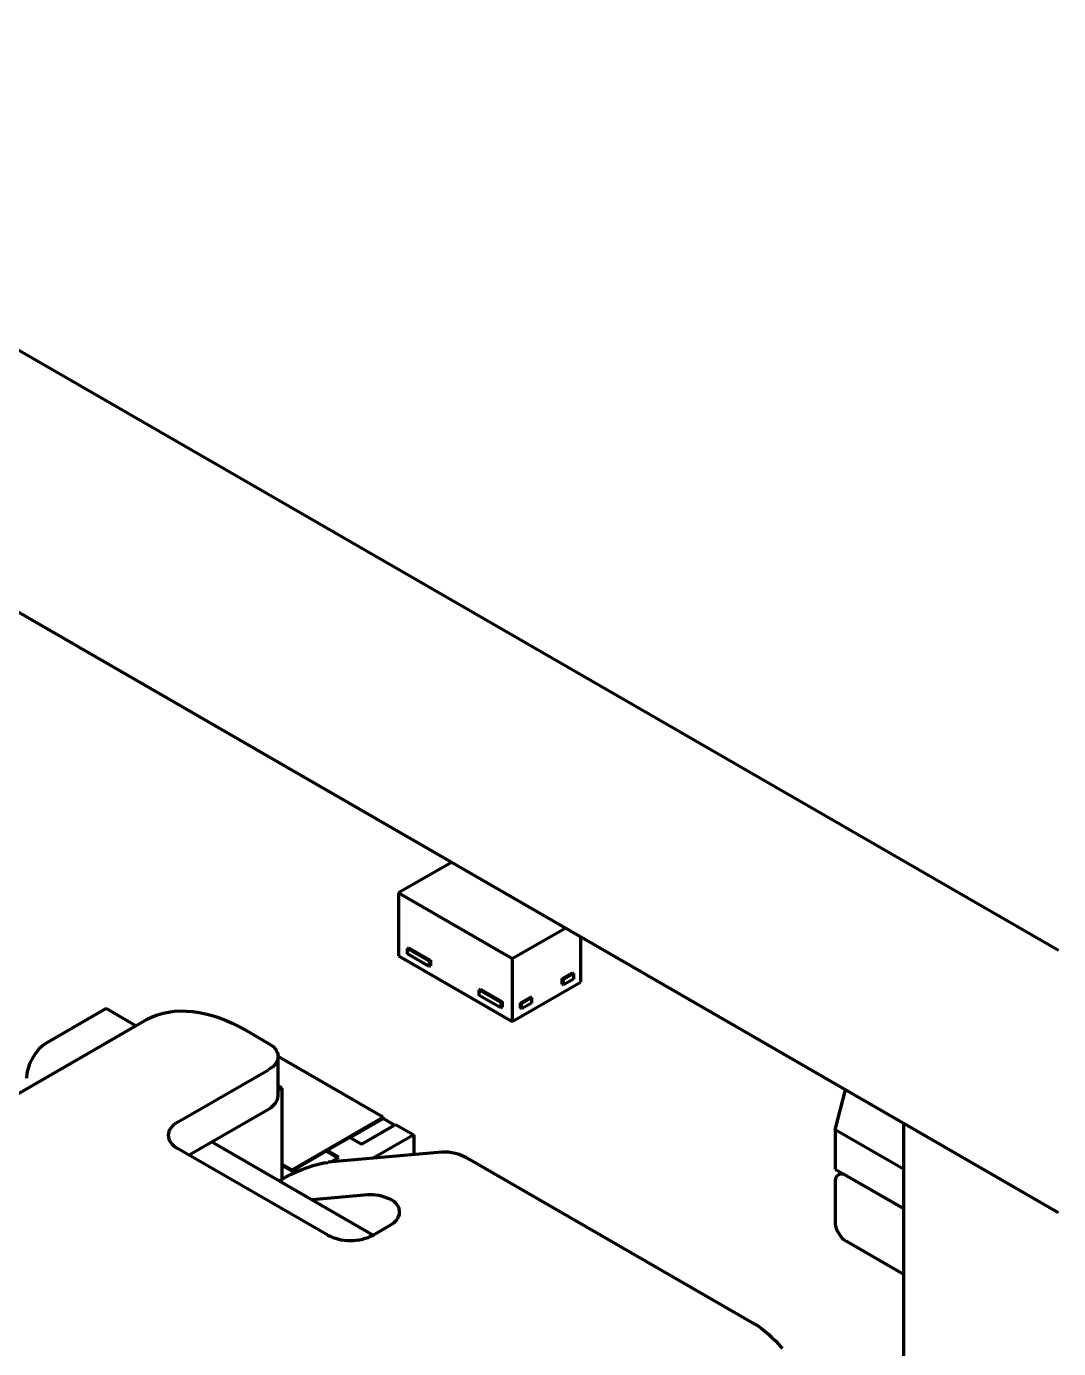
# Model space of a CAD drawing. Header units: millimetres. Extents: x 0 to 1189, y 0 to 841.
# Drawn here: x 638.93 to 645.35, y 229.57 to 237.8 of the extents above; entities that cross this region are included whole.
import ezdxf

# ---------------------------------------------------------------- set-up
doc = ezdxf.new("R2010")
doc.units = ezdxf.units.MM
doc.header["$LTSCALE"] = 0.75
doc.layers.add('Visible', color=7, linetype='Continuous', lineweight=70)

msp = doc.modelspace()

# ---------------------------------------------------------------- linework, layer by layer
at = {"layer": 'Visible', "extrusion": (0, 0.816497, 0.57735)}
for p, q in [((595.8551, 260.6299), (645.3526, 232.0525)), ((645.3526, 230.4195), (595.8551, 258.9969)), ((641.5769, 232.5994), (641.2477, 232.4093)), ((641.2477, 232.4093), (641.2477, 232.0174)), ((641.2477, 232.4093), (641.9548, 232.0011)), ((641.9548, 232.0011), (642.284, 232.1911)), ((642.3791, 232.1362), (642.3791, 231.8541)), ((641.3039, 232.0645), (641.311, 232.0686)), ((641.3039, 232.0296), (641.3039, 232.0645)), ((641.3039, 232.0645), (641.4385, 231.9868)), ((641.311, 232.0686), (641.4456, 231.9909)), ((641.2477, 232.0174), (641.9548, 231.6092)), ((641.4385, 231.9519), (641.3039, 232.0296)), ((641.4385, 231.9868), (641.4456, 231.9909)), ((641.4385, 231.9868), (641.4385, 231.9519)), ((641.4456, 231.9909), (641.4456, 231.956)), ((641.9548, 232.0011), (641.9548, 231.6092)), ((641.4385, 231.9519), (641.4456, 231.956)), ((642.2662, 231.8767), (642.3279, 231.9123)), ((642.2733, 231.8726), (642.335, 231.9082)), ((642.335, 231.9082), (642.3279, 231.9123)), ((642.335, 231.9082), (642.335, 231.8733)), ((641.7497, 231.8071), (641.7568, 231.8112)), ((641.7497, 231.7723), (641.7497, 231.8071)), ((641.7497, 231.8071), (641.8843, 231.7294)), ((641.7568, 231.8112), (641.8914, 231.7335)), ((641.9548, 231.6092), (642.3791, 231.8541)), ((642.2662, 231.8418), (642.2662, 231.8767)), ((642.2733, 231.8726), (642.2662, 231.8767)), ((642.2733, 231.8377), (642.2662, 231.8418)), ((642.335, 231.8733), (642.2733, 231.8377)), ((642.2733, 231.8377), (642.2733, 231.8726)), ((641.8843, 231.6946), (641.7497, 231.7723)), ((641.8843, 231.7294), (641.8914, 231.7335)), ((641.8843, 231.7294), (641.8843, 231.6946)), ((641.8914, 231.7335), (641.8914, 231.6986)), ((642.006, 231.7264), (642.0676, 231.762)), ((642.006, 231.6916), (642.006, 231.7264)), ((642.0131, 231.7223), (642.006, 231.7264)), ((642.0131, 231.7223), (642.0747, 231.7579)), ((642.0747, 231.7231), (642.0131, 231.6875)), ((642.0747, 231.7579), (642.0676, 231.762)), ((642.0747, 231.7579), (642.0747, 231.7231)), ((639.4283, 231.6896), (639.0606, 231.4773)), ((639.6137, 231.5826), (639.4283, 231.6896)), ((641.8843, 231.6946), (641.8914, 231.6986)), ((642.0131, 231.6875), (642.006, 231.6916)), ((642.0131, 231.6875), (642.0131, 231.7223)), ((639.6721, 231.6163), (634.4899, 228.6243)), ((640.298, 231.5549), (640.4394, 231.4732)), ((640.498, 231.1466), (640.498, 231.3916)), ((641.151, 231.0143), (640.498, 231.3913)), ((639.8737, 230.9833), (640.4394, 231.3099)), ((640.5243, 231.1956), (640.498, 231.2108)), ((640.498, 231.1805), (640.5243, 231.1956)), ((640.5243, 230.6285), (640.5243, 231.1956)), ((643.9623, 230.936), (644.0284, 231.184)), ((639.9445, 230.7792), (640.4394, 231.065)), ((640.5853, 230.6877), (641.151, 231.0143)), ((640.9459, 230.8877), (641.151, 231.0061)), ((641.151, 231.0143), (641.151, 231.0061)), ((641.2217, 230.9653), (641.151, 231.0061)), ((641.0167, 230.8469), (641.2288, 230.9693)), ((641.3419, 230.904), (641.0897, 230.7584)), ((641.2288, 230.9693), (641.3419, 230.904)), ((641.3419, 230.904), (641.3419, 230.7809)), ((643.9623, 230.936), (643.9623, 230.691)), ((644.3881, 230.6901), (643.9623, 230.936)), ((644.3881, 230.9763), (644.3881, 212.0483)), ((640.8071, 230.2812), (639.8737, 230.82)), ((640.0859, 230.8609), (641.09, 230.2812)), ((640.9459, 230.8877), (640.8045, 230.8061)), ((640.9459, 230.8877), (641.0167, 230.8469)), ((640.5853, 230.6795), (640.8045, 230.8061)), ((640.8045, 230.7979), (640.8045, 230.8061)), ((640.8752, 230.7652), (640.8045, 230.8061)), ((640.8682, 230.7611), (640.8045, 230.7979)), ((641.5168, 230.7965), (640.8094, 230.7334)), ((640.822, 230.7345), (640.8752, 230.7652)), ((643.4562, 229.7315), (641.6936, 230.7492)), ((640.5243, 230.7229), (640.5853, 230.6877)), ((640.5243, 230.7147), (640.5853, 230.6795)), ((640.5243, 230.7147), (640.6022, 230.6698)), ((640.5853, 230.6877), (640.5853, 230.6795)), ((643.9623, 230.691), (644.3881, 230.4452)), ((644.0037, 230.6671), (643.983, 230.6552)), ((640.5063, 230.6181), (640.5455, 230.6408)), ((643.9623, 230.6094), (643.9623, 230.3645)), ((644.3881, 230.4452), (644.033, 230.6502)), ((641.0572, 230.5312), (640.7105, 230.5002)), ((641.09, 230.2812), (641.196, 230.3424)), ((644.033, 230.242), (644.3881, 230.0369))]:
    msp.add_line(p, q, dxfattribs=at)
at = {"layer": 'Visible', "extrusion": (-1e-16, -2e-16, -1)}
msp.add_ellipse((640.298, 230.5343), major_axis=(-0.625, 1.0825), ratio=0.57735, start_param=0.018404, end_param=0.785398, dxfattribs=at)
at = {"layer": 'Visible'}
for centre, major_axis, start_param, end_param in [((639.0606, 231.3304), (0.09, 0.1559), 0.785398, 2.356194), ((640.298, 231.1466), (0.2, 0), -0.785398, 0), ((640.0152, 230.9017), (0.2, 0), 2.356194, 3.926991), ((641.6936, 230.3409), (-0.25, 0.433), -0.785398, -0.261799), ((644.033, 230.5686), (-0.05, 0.0866), -0.785398, 0.785398), ((641.2339, 230.0756), (-0.25, 0.433), -0.678012, -0.261799), ((641.0546, 230.424), (-0.2, 0), 2.356194, 3.655727), ((644.033, 230.3236), (-0.05, 0.0866), 0.785398, 2.356194), ((640.9486, 230.3628), (0.2, 0), 3.926991, 5.497787)]:
    msp.add_ellipse(centre, major_axis=major_axis, ratio=0.57735, start_param=start_param, end_param=end_param, dxfattribs=at)
at = {"layer": 'Visible', "extrusion": (-2e-16, -1e-16, -1)}
msp.add_ellipse((640.298, 231.3916), major_axis=(0.2, 0), ratio=0.57735, start_param=-0.785398, end_param=0.785398, dxfattribs=at)
at = {"layer": 'Visible', "extrusion": (-1e-16, -4e-16, -1)}
msp.add_ellipse((640.668, 230.6517), major_axis=(0.1865, 0.0723), ratio=0.211325, start_param=4.080475, end_param=5.651271, dxfattribs=at)
at = {"layer": 'Visible', "extrusion": (-2e-16, -2e-16, -1)}
msp.add_ellipse((643.4562, 229.3232), major_axis=(-0.25, 0.433), ratio=0.57735, start_param=0.785398, end_param=1.308997, dxfattribs=at)
at = {"layer": 'Visible', "extrusion": (1.82181e-09, -3.26173e-09, 1)}
msp.add_open_spline([(639.6846, 231.6233), (639.6808, 231.6212), (639.6766, 231.6189), (639.6721, 231.6163)], degree=3, dxfattribs=at)
at = {"layer": 'Visible'}
msp.add_open_spline([(641.2288, 230.4808), (641.2196, 230.4901), (641.2084, 230.4978), (641.196, 230.5033)], degree=3, dxfattribs=at)

doc.saveas('drawing.dxf')
